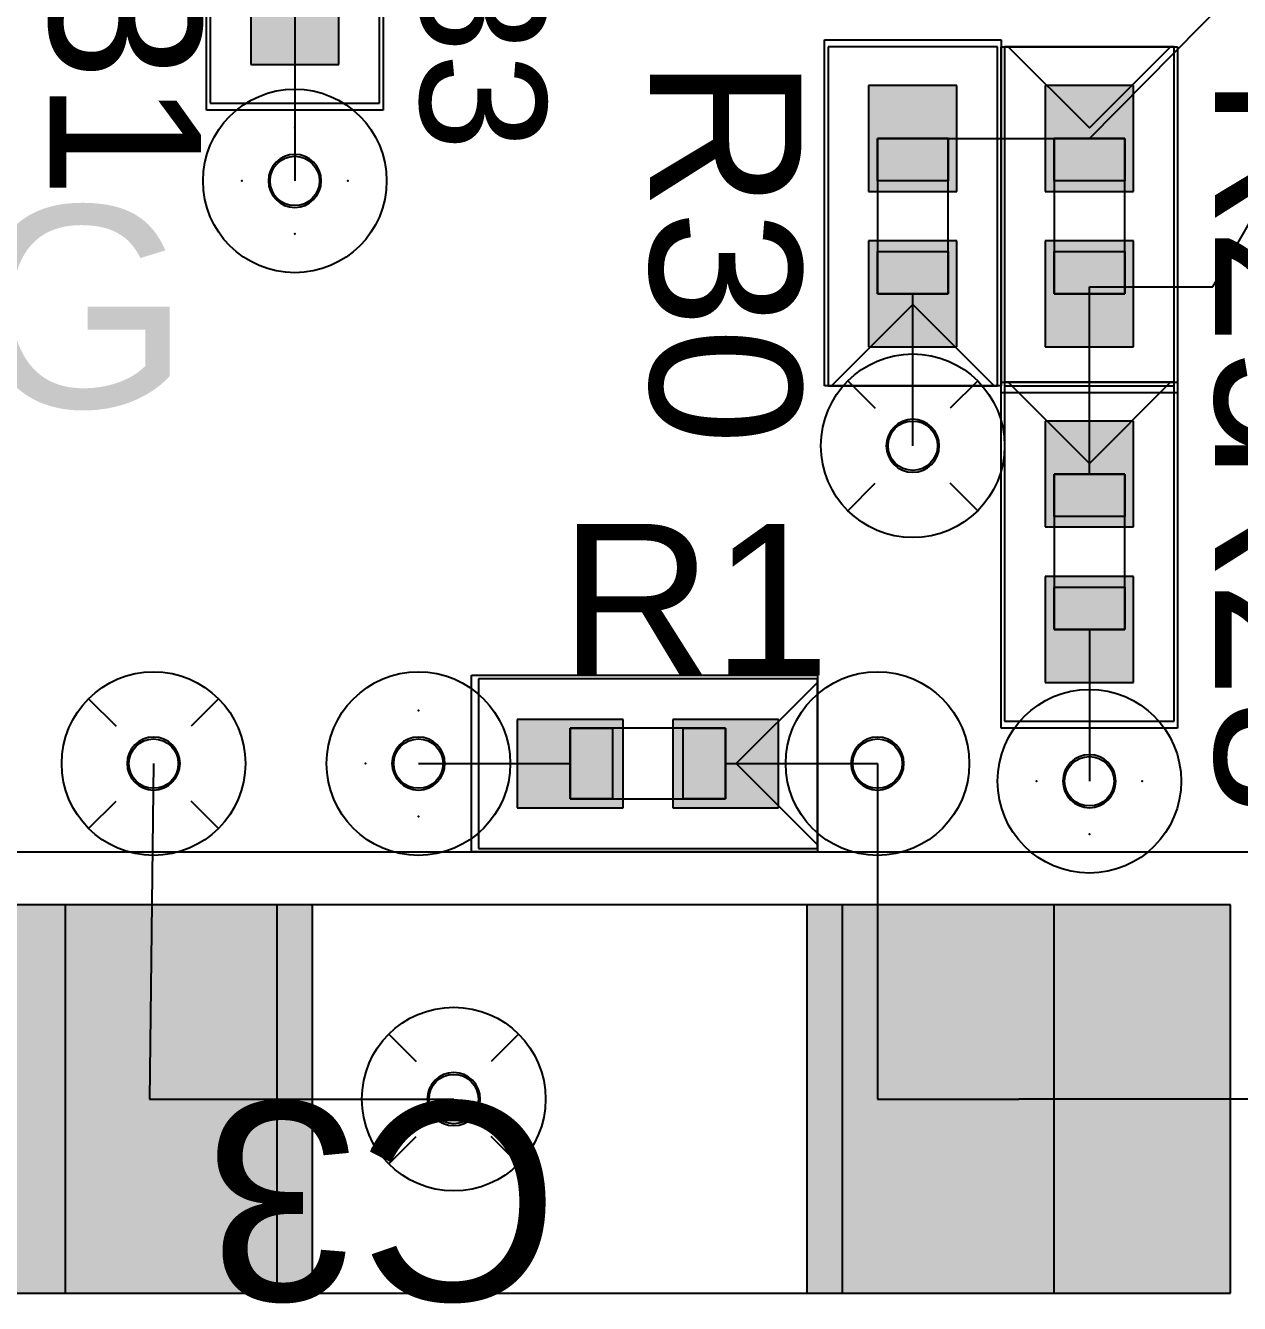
# Model space of a CAD drawing. Header units: inches. Extents: x -0.63 to 3.45, y 0 to 2.67.
# Drawn here: x 0.3737 to 0.7175, y 0.2671 to 0.629 of the extents above; entities that cross this region are included whole.
import ezdxf

# ---------------------------------------------------------------- set-up
doc = ezdxf.new("R2010")
doc.units = ezdxf.units.IN
doc.header["$MEASUREMENT"] = 0
for name, color, linetype in [('Bottom', 7, 'Continuous'), ('L2_GND', 7, 'Continuous'), ('L5_GND', 7, 'Continuous'), ('Layer_20', 7, 'Continuous'), ('LAYNR4', 7, 'Continuous'), ('LAYNR5', 7, 'Continuous'), ('PADLAYER_BOT', 7, 'Continuous'), ('PADLAYER_INNER', 7, 'Continuous'), ('PADLAYER_TOP', 7, 'Continuous'), ('SILKCREEN_COMP_TOP', 7, 'Continuous'), ('SILKSCREEN_TEXT_TOP', 7, 'Continuous'), ('TOOL_TOP', 7, 'Continuous'), ('Trace_Route_Top', 7, 'Continuous')]:
    doc.layers.add(name, color=color, linetype=linetype)

# ---------------------------------------------------------------- blocks, each defined once
blk = doc.blocks.new('SE63')
at = {"layer": 'Trace_Route_Top', "color": 7, "linetype": 'Continuous'}
blk.add_line((0.485, 0.42), (0.528, 0.42), dxfattribs=at)
blk = doc.blocks.new('SE62')
at = {"layer": 'Trace_Route_Top'}
blk.add_blockref('SE63', (0, 0), dxfattribs=at)
blk = doc.blocks.new('SE67')
at = {"layer": 'Trace_Route_Top', "color": 7, "linetype": 'Continuous'}
blk.add_line((0.45, 0.633), (0.45, 0.585), dxfattribs=at)
blk = doc.blocks.new('SE66')
at = {"layer": 'Trace_Route_Top'}
blk.add_blockref('SE67', (0, 0), dxfattribs=at)
blk = doc.blocks.new('SE211')
at = {"layer": 'Trace_Route_Top', "color": 7, "linetype": 'Continuous'}
blk.add_line((0.675, 0.458), (0.675, 0.415), dxfattribs=at)
blk = doc.blocks.new('SE210')
at = {"layer": 'Trace_Route_Top'}
blk.add_blockref('SE211', (0, 0), dxfattribs=at)
blk = doc.blocks.new('SE241')
at = {"layer": 'Trace_Route_Top', "color": 7, "linetype": 'Continuous'}
blk.add_line((0.572, 0.42), (0.615, 0.42), dxfattribs=at)
blk = doc.blocks.new('SE240')
at = {"layer": 'Trace_Route_Top'}
blk.add_blockref('SE241', (0, 0), dxfattribs=at)
blk = doc.blocks.new('SE243')
at = {"layer": 'Trace_Route_Top', "color": 7, "linetype": 'Continuous'}
for p, q in [((0.615, 0.42), (0.615, 0.325)), ((0.615, 0.325), (0.655, 0.325))]:
    blk.add_line(p, q, dxfattribs=at)
blk = doc.blocks.new('SE242')
at = {"layer": 'Trace_Route_Top'}
blk.add_blockref('SE243', (0, 0), dxfattribs=at)
blk = doc.blocks.new('SE245')
at = {"layer": 'Trace_Route_Top', "color": 7, "linetype": 'Continuous'}
for p, q in [((0.885, 0.327), (0.883, 0.325)), ((0.883, 0.325), (0.655, 0.325))]:
    blk.add_line(p, q, dxfattribs=at)
blk = doc.blocks.new('SE244')
at = {"layer": 'Trace_Route_Top'}
blk.add_blockref('SE245', (0, 0), dxfattribs=at)
blk = doc.blocks.new('SE477')
at = {"layer": 'Trace_Route_Top', "color": 7, "linetype": 'Continuous'}
blk.add_line((0.625, 0.51), (0.625, 0.553), dxfattribs=at)
blk = doc.blocks.new('SE476')
at = {"layer": 'Trace_Route_Top'}
blk.add_blockref('SE477', (0, 0), dxfattribs=at)
blk = doc.blocks.new('SE483')
at = {"layer": 'Trace_Route_Top', "color": 7, "linetype": 'Continuous'}
blk.add_line((0.40886, 0.325), (0.495, 0.325), dxfattribs=at)
blk = doc.blocks.new('SE482')
at = {"layer": 'Trace_Route_Top'}
blk.add_blockref('SE483', (0, 0), dxfattribs=at)
blk = doc.blocks.new('SE487')
at = {"layer": 'Trace_Route_Top', "color": 7, "linetype": 'Continuous'}
blk.add_line((0.41, 0.42), (0.40886, 0.325), dxfattribs=at)
blk = doc.blocks.new('SE486')
at = {"layer": 'Trace_Route_Top'}
blk.add_blockref('SE487', (0, 0), dxfattribs=at)
blk = doc.blocks.new('SE589')
at = {"layer": 'Trace_Route_Top', "color": 7, "linetype": 'Continuous'}
blk.add_line((0.675, 0.502), (0.675, 0.553), dxfattribs=at)
blk = doc.blocks.new('SE588')
at = {"layer": 'Trace_Route_Top'}
blk.add_blockref('SE589', (0, 0), dxfattribs=at)
blk = doc.blocks.new('SE591')
at = {"layer": 'Trace_Route_Top', "color": 7, "linetype": 'Continuous'}
for p, q in [((0.71, 0.555), (0.783, 0.683)), ((0.675, 0.553), (0.675, 0.555)), ((0.675, 0.555), (0.71, 0.555))]:
    blk.add_line(p, q, dxfattribs=at)
blk = doc.blocks.new('SE590')
at = {"layer": 'Trace_Route_Top'}
blk.add_blockref('SE591', (0, 0), dxfattribs=at)
blk = doc.blocks.new('SE595')
at = {"layer": 'Trace_Route_Top', "color": 7, "linetype": 'Continuous'}
blk.add_line((0.625, 0.597), (0.675, 0.597), dxfattribs=at)
blk = doc.blocks.new('SE594')
at = {"layer": 'Trace_Route_Top'}
blk.add_blockref('SE595', (0, 0), dxfattribs=at)
blk = doc.blocks.new('SE597')
at = {"layer": 'Trace_Route_Top', "color": 7, "linetype": 'Continuous'}
blk.add_line((0.675, 0.597), (0.757, 0.68), dxfattribs=at)
blk = doc.blocks.new('SE596')
at = {"layer": 'Trace_Route_Top'}
blk.add_blockref('SE597', (0, 0), dxfattribs=at)
blk = doc.blocks.new('SE999')
at = {"layer": 'L2_GND', "color": 7, "linetype": 'Continuous'}
blk.add_line((0.64338, 0.52838), (0.63561, 0.52061), dxfattribs=at)
blk = doc.blocks.new('SE998')
at = {"layer": 'L2_GND'}
blk.add_blockref('SE999', (0, 0), dxfattribs=at)
blk = doc.blocks.new('SE1001')
at = {"layer": 'L2_GND', "color": 7, "linetype": 'Continuous'}
blk.add_line((0.60662, 0.52838), (0.61439, 0.52061), dxfattribs=at)
blk = doc.blocks.new('SE1000')
at = {"layer": 'L2_GND'}
blk.add_blockref('SE1001', (0, 0), dxfattribs=at)
blk = doc.blocks.new('SE1003')
at = {"layer": 'L2_GND', "color": 7, "linetype": 'Continuous'}
blk.add_line((0.60662, 0.49162), (0.61439, 0.49939), dxfattribs=at)
blk = doc.blocks.new('SE1002')
at = {"layer": 'L2_GND'}
blk.add_blockref('SE1003', (0, 0), dxfattribs=at)
blk = doc.blocks.new('SE1005')
at = {"layer": 'L2_GND', "color": 7, "linetype": 'Continuous'}
blk.add_line((0.64338, 0.49162), (0.63561, 0.49939), dxfattribs=at)
blk = doc.blocks.new('SE1004')
at = {"layer": 'L2_GND'}
blk.add_blockref('SE1005', (0, 0), dxfattribs=at)
blk = doc.blocks.new('SE1067')
at = {"layer": 'L2_GND', "color": 7, "linetype": 'Continuous'}
blk.add_line((0.42838, 0.43838), (0.42061, 0.43061), dxfattribs=at)
blk = doc.blocks.new('SE1066')
at = {"layer": 'L2_GND'}
blk.add_blockref('SE1067', (0, 0), dxfattribs=at)
blk = doc.blocks.new('SE1069')
at = {"layer": 'L2_GND', "color": 7, "linetype": 'Continuous'}
blk.add_line((0.39162, 0.43838), (0.39939, 0.43061), dxfattribs=at)
blk = doc.blocks.new('SE1068')
at = {"layer": 'L2_GND'}
blk.add_blockref('SE1069', (0, 0), dxfattribs=at)
blk = doc.blocks.new('SE1071')
at = {"layer": 'L2_GND', "color": 7, "linetype": 'Continuous'}
blk.add_line((0.39162, 0.40162), (0.39939, 0.40939), dxfattribs=at)
blk = doc.blocks.new('SE1070')
at = {"layer": 'L2_GND'}
blk.add_blockref('SE1071', (0, 0), dxfattribs=at)
blk = doc.blocks.new('SE1073')
at = {"layer": 'L2_GND', "color": 7, "linetype": 'Continuous'}
blk.add_line((0.42838, 0.40162), (0.42061, 0.40939), dxfattribs=at)
blk = doc.blocks.new('SE1072')
at = {"layer": 'L2_GND'}
blk.add_blockref('SE1073', (0, 0), dxfattribs=at)
blk = doc.blocks.new('SE1075')
at = {"layer": 'L2_GND', "color": 7, "linetype": 'Continuous'}
blk.add_line((0.51338, 0.34338), (0.50561, 0.33561), dxfattribs=at)
blk = doc.blocks.new('SE1074')
at = {"layer": 'L2_GND'}
blk.add_blockref('SE1075', (0, 0), dxfattribs=at)
blk = doc.blocks.new('SE1077')
at = {"layer": 'L2_GND', "color": 7, "linetype": 'Continuous'}
blk.add_line((0.47662, 0.34338), (0.48439, 0.33561), dxfattribs=at)
blk = doc.blocks.new('SE1076')
at = {"layer": 'L2_GND'}
blk.add_blockref('SE1077', (0, 0), dxfattribs=at)
blk = doc.blocks.new('SE1079')
at = {"layer": 'L2_GND', "color": 7, "linetype": 'Continuous'}
blk.add_line((0.47662, 0.30662), (0.48439, 0.31439), dxfattribs=at)
blk = doc.blocks.new('SE1078')
at = {"layer": 'L2_GND'}
blk.add_blockref('SE1079', (0, 0), dxfattribs=at)
blk = doc.blocks.new('SE1081')
at = {"layer": 'L2_GND', "color": 7, "linetype": 'Continuous'}
blk.add_line((0.51338, 0.30662), (0.50561, 0.31439), dxfattribs=at)
blk = doc.blocks.new('SE1080')
at = {"layer": 'L2_GND'}
blk.add_blockref('SE1081', (0, 0), dxfattribs=at)
blk = doc.blocks.new('SE1321')
at = {"layer": 'LAYNR4', "color": 7, "linetype": 'Continuous'}
blk.add_point((0.69, 0.415), dxfattribs=at)
blk = doc.blocks.new('SE1320')
at = {"layer": 'LAYNR4'}
blk.add_blockref('SE1321', (0, 0), dxfattribs=at)
blk = doc.blocks.new('SE1323')
at = {"layer": 'LAYNR4', "color": 7, "linetype": 'Continuous'}
blk.add_point((0.675, 0.43), dxfattribs=at)
blk = doc.blocks.new('SE1322')
at = {"layer": 'LAYNR4'}
blk.add_blockref('SE1323', (0, 0), dxfattribs=at)
blk = doc.blocks.new('SE1325')
at = {"layer": 'LAYNR4', "color": 7, "linetype": 'Continuous'}
blk.add_point((0.66, 0.415), dxfattribs=at)
blk = doc.blocks.new('SE1324')
at = {"layer": 'LAYNR4'}
blk.add_blockref('SE1325', (0, 0), dxfattribs=at)
blk = doc.blocks.new('SE1327')
at = {"layer": 'LAYNR4', "color": 7, "linetype": 'Continuous'}
blk.add_point((0.675, 0.4), dxfattribs=at)
blk = doc.blocks.new('SE1326')
at = {"layer": 'LAYNR4'}
blk.add_blockref('SE1327', (0, 0), dxfattribs=at)
blk = doc.blocks.new('SE1643')
at = {"layer": 'L5_GND', "color": 7, "linetype": 'Continuous'}
blk.add_line((0.64338, 0.52838), (0.63561, 0.52061), dxfattribs=at)
blk = doc.blocks.new('SE1642')
at = {"layer": 'L5_GND'}
blk.add_blockref('SE1643', (0, 0), dxfattribs=at)
blk = doc.blocks.new('SE1645')
at = {"layer": 'L5_GND', "color": 7, "linetype": 'Continuous'}
blk.add_line((0.60662, 0.52838), (0.61439, 0.52061), dxfattribs=at)
blk = doc.blocks.new('SE1644')
at = {"layer": 'L5_GND'}
blk.add_blockref('SE1645', (0, 0), dxfattribs=at)
blk = doc.blocks.new('SE1647')
at = {"layer": 'L5_GND', "color": 7, "linetype": 'Continuous'}
blk.add_line((0.60662, 0.49162), (0.61439, 0.49939), dxfattribs=at)
blk = doc.blocks.new('SE1646')
at = {"layer": 'L5_GND'}
blk.add_blockref('SE1647', (0, 0), dxfattribs=at)
blk = doc.blocks.new('SE1649')
at = {"layer": 'L5_GND', "color": 7, "linetype": 'Continuous'}
blk.add_line((0.64338, 0.49162), (0.63561, 0.49939), dxfattribs=at)
blk = doc.blocks.new('SE1648')
at = {"layer": 'L5_GND'}
blk.add_blockref('SE1649', (0, 0), dxfattribs=at)
blk = doc.blocks.new('SE1711')
at = {"layer": 'L5_GND', "color": 7, "linetype": 'Continuous'}
blk.add_line((0.42838, 0.43838), (0.42061, 0.43061), dxfattribs=at)
blk = doc.blocks.new('SE1710')
at = {"layer": 'L5_GND'}
blk.add_blockref('SE1711', (0, 0), dxfattribs=at)
blk = doc.blocks.new('SE1713')
at = {"layer": 'L5_GND', "color": 7, "linetype": 'Continuous'}
blk.add_line((0.39162, 0.43838), (0.39939, 0.43061), dxfattribs=at)
blk = doc.blocks.new('SE1712')
at = {"layer": 'L5_GND'}
blk.add_blockref('SE1713', (0, 0), dxfattribs=at)
blk = doc.blocks.new('SE1715')
at = {"layer": 'L5_GND', "color": 7, "linetype": 'Continuous'}
blk.add_line((0.39162, 0.40162), (0.39939, 0.40939), dxfattribs=at)
blk = doc.blocks.new('SE1714')
at = {"layer": 'L5_GND'}
blk.add_blockref('SE1715', (0, 0), dxfattribs=at)
blk = doc.blocks.new('SE1717')
at = {"layer": 'L5_GND', "color": 7, "linetype": 'Continuous'}
blk.add_line((0.42838, 0.40162), (0.42061, 0.40939), dxfattribs=at)
blk = doc.blocks.new('SE1716')
at = {"layer": 'L5_GND'}
blk.add_blockref('SE1717', (0, 0), dxfattribs=at)
blk = doc.blocks.new('SE1719')
at = {"layer": 'L5_GND', "color": 7, "linetype": 'Continuous'}
blk.add_line((0.51338, 0.34338), (0.50561, 0.33561), dxfattribs=at)
blk = doc.blocks.new('SE1718')
at = {"layer": 'L5_GND'}
blk.add_blockref('SE1719', (0, 0), dxfattribs=at)
blk = doc.blocks.new('SE1721')
at = {"layer": 'L5_GND', "color": 7, "linetype": 'Continuous'}
blk.add_line((0.47662, 0.34338), (0.48439, 0.33561), dxfattribs=at)
blk = doc.blocks.new('SE1720')
at = {"layer": 'L5_GND'}
blk.add_blockref('SE1721', (0, 0), dxfattribs=at)
blk = doc.blocks.new('SE1723')
at = {"layer": 'L5_GND', "color": 7, "linetype": 'Continuous'}
blk.add_line((0.47662, 0.30662), (0.48439, 0.31439), dxfattribs=at)
blk = doc.blocks.new('SE1722')
at = {"layer": 'L5_GND'}
blk.add_blockref('SE1723', (0, 0), dxfattribs=at)
blk = doc.blocks.new('SE1725')
at = {"layer": 'L5_GND', "color": 7, "linetype": 'Continuous'}
blk.add_line((0.51338, 0.30662), (0.50561, 0.31439), dxfattribs=at)
blk = doc.blocks.new('SE1724')
at = {"layer": 'L5_GND'}
blk.add_blockref('SE1725', (0, 0), dxfattribs=at)
blk = doc.blocks.new('SE2063')
at = {"layer": 'LAYNR5', "color": 7, "linetype": 'Continuous'}
blk.add_point((0.5, 0.42), dxfattribs=at)
blk = doc.blocks.new('SE2062')
at = {"layer": 'LAYNR5'}
blk.add_blockref('SE2063', (0, 0), dxfattribs=at)
blk = doc.blocks.new('SE2065')
at = {"layer": 'LAYNR5', "color": 7, "linetype": 'Continuous'}
blk.add_point((0.485, 0.435), dxfattribs=at)
blk = doc.blocks.new('SE2064')
at = {"layer": 'LAYNR5'}
blk.add_blockref('SE2065', (0, 0), dxfattribs=at)
blk = doc.blocks.new('SE2067')
at = {"layer": 'LAYNR5', "color": 7, "linetype": 'Continuous'}
blk.add_point((0.47, 0.42), dxfattribs=at)
blk = doc.blocks.new('SE2066')
at = {"layer": 'LAYNR5'}
blk.add_blockref('SE2067', (0, 0), dxfattribs=at)
blk = doc.blocks.new('SE2069')
at = {"layer": 'LAYNR5', "color": 7, "linetype": 'Continuous'}
blk.add_point((0.485, 0.405), dxfattribs=at)
blk = doc.blocks.new('SE2068')
at = {"layer": 'LAYNR5'}
blk.add_blockref('SE2069', (0, 0), dxfattribs=at)
blk = doc.blocks.new('SE2087')
at = {"layer": 'LAYNR5', "color": 7, "linetype": 'Continuous'}
blk.add_point((0.465, 0.585), dxfattribs=at)
blk = doc.blocks.new('SE2086')
at = {"layer": 'LAYNR5'}
blk.add_blockref('SE2087', (0, 0), dxfattribs=at)
blk = doc.blocks.new('SE2089')
at = {"layer": 'LAYNR5', "color": 7, "linetype": 'Continuous'}
blk.add_point((0.45, 0.6), dxfattribs=at)
blk = doc.blocks.new('SE2088')
at = {"layer": 'LAYNR5'}
blk.add_blockref('SE2089', (0, 0), dxfattribs=at)
blk = doc.blocks.new('SE2091')
at = {"layer": 'LAYNR5', "color": 7, "linetype": 'Continuous'}
blk.add_point((0.435, 0.585), dxfattribs=at)
blk = doc.blocks.new('SE2090')
at = {"layer": 'LAYNR5'}
blk.add_blockref('SE2091', (0, 0), dxfattribs=at)
blk = doc.blocks.new('SE2093')
at = {"layer": 'LAYNR5', "color": 7, "linetype": 'Continuous'}
blk.add_point((0.45, 0.57), dxfattribs=at)
blk = doc.blocks.new('SE2092')
at = {"layer": 'LAYNR5'}
blk.add_blockref('SE2093', (0, 0), dxfattribs=at)
blk = doc.blocks.new('SE2205')
at = {"layer": 'PADLAYER_TOP', "color": 7, "linetype": 'Continuous'}
for start, end in [(0, 180), (180, 0)]:
    blk.add_arc((0.45, 0.585), 0.0075, start, end, dxfattribs=at)
blk = doc.blocks.new('SE2204')
at = {"layer": 'PADLAYER_TOP'}
blk.add_blockref('SE2205', (0, 0), dxfattribs=at)
blk = doc.blocks.new('SE2207')
at = {"layer": 'PADLAYER_INNER', "color": 7, "linetype": 'Continuous'}
for start, end in [(0, 180), (180, 0)]:
    blk.add_arc((0.45, 0.585), 0.0075, start, end, dxfattribs=at)
blk = doc.blocks.new('SE2206')
at = {"layer": 'PADLAYER_INNER'}
blk.add_blockref('SE2207', (0, 0), dxfattribs=at)
blk = doc.blocks.new('SE2209')
at = {"layer": 'PADLAYER_BOT', "color": 7, "linetype": 'Continuous'}
for start, end in [(0, 180), (180, 0)]:
    blk.add_arc((0.45, 0.585), 0.0075, start, end, dxfattribs=at)
blk = doc.blocks.new('SE2208')
at = {"layer": 'PADLAYER_BOT'}
blk.add_blockref('SE2209', (0, 0), dxfattribs=at)
blk = doc.blocks.new('SE2211')
at = {"layer": 'PADLAYER_TOP', "color": 7, "linetype": 'Continuous'}
for start, end in [(0, 180), (180, 0)]:
    blk.add_arc((0.485, 0.42), 0.0075, start, end, dxfattribs=at)
blk = doc.blocks.new('SE2210')
at = {"layer": 'PADLAYER_TOP'}
blk.add_blockref('SE2211', (0, 0), dxfattribs=at)
blk = doc.blocks.new('SE2213')
at = {"layer": 'PADLAYER_INNER', "color": 7, "linetype": 'Continuous'}
for start, end in [(0, 180), (180, 0)]:
    blk.add_arc((0.485, 0.42), 0.0075, start, end, dxfattribs=at)
blk = doc.blocks.new('SE2212')
at = {"layer": 'PADLAYER_INNER'}
blk.add_blockref('SE2213', (0, 0), dxfattribs=at)
blk = doc.blocks.new('SE2215')
at = {"layer": 'PADLAYER_BOT', "color": 7, "linetype": 'Continuous'}
for start, end in [(0, 180), (180, 0)]:
    blk.add_arc((0.485, 0.42), 0.0075, start, end, dxfattribs=at)
blk = doc.blocks.new('SE2214')
at = {"layer": 'PADLAYER_BOT'}
blk.add_blockref('SE2215', (0, 0), dxfattribs=at)
blk = doc.blocks.new('SE2361')
at = {"layer": 'PADLAYER_TOP', "color": 7, "linetype": 'Continuous'}
for start, end in [(0, 180), (180, 0)]:
    blk.add_arc((0.675, 0.415), 0.0075, start, end, dxfattribs=at)
blk = doc.blocks.new('SE2360')
at = {"layer": 'PADLAYER_TOP'}
blk.add_blockref('SE2361', (0, 0), dxfattribs=at)
blk = doc.blocks.new('SE2363')
at = {"layer": 'PADLAYER_INNER', "color": 7, "linetype": 'Continuous'}
for start, end in [(0, 180), (180, 0)]:
    blk.add_arc((0.675, 0.415), 0.0075, start, end, dxfattribs=at)
blk = doc.blocks.new('SE2362')
at = {"layer": 'PADLAYER_INNER'}
blk.add_blockref('SE2363', (0, 0), dxfattribs=at)
blk = doc.blocks.new('SE2365')
at = {"layer": 'PADLAYER_BOT', "color": 7, "linetype": 'Continuous'}
for start, end in [(0, 180), (180, 0)]:
    blk.add_arc((0.675, 0.415), 0.0075, start, end, dxfattribs=at)
blk = doc.blocks.new('SE2364')
at = {"layer": 'PADLAYER_BOT'}
blk.add_blockref('SE2365', (0, 0), dxfattribs=at)
blk = doc.blocks.new('SE2379')
at = {"layer": 'PADLAYER_TOP', "color": 7, "linetype": 'Continuous'}
for start, end in [(0, 180), (180, 0)]:
    blk.add_arc((0.615, 0.42), 0.0075, start, end, dxfattribs=at)
blk = doc.blocks.new('SE2378')
at = {"layer": 'PADLAYER_TOP'}
blk.add_blockref('SE2379', (0, 0), dxfattribs=at)
blk = doc.blocks.new('SE2381')
at = {"layer": 'PADLAYER_INNER', "color": 7, "linetype": 'Continuous'}
for start, end in [(0, 180), (180, 0)]:
    blk.add_arc((0.615, 0.42), 0.0075, start, end, dxfattribs=at)
blk = doc.blocks.new('SE2380')
at = {"layer": 'PADLAYER_INNER'}
blk.add_blockref('SE2381', (0, 0), dxfattribs=at)
blk = doc.blocks.new('SE2383')
at = {"layer": 'PADLAYER_BOT', "color": 7, "linetype": 'Continuous'}
for start, end in [(0, 180), (180, 0)]:
    blk.add_arc((0.615, 0.42), 0.0075, start, end, dxfattribs=at)
blk = doc.blocks.new('SE2382')
at = {"layer": 'PADLAYER_BOT'}
blk.add_blockref('SE2383', (0, 0), dxfattribs=at)
blk = doc.blocks.new('SE2631')
at = {"layer": 'PADLAYER_TOP', "color": 7, "linetype": 'Continuous'}
for start, end in [(0, 180), (180, 0)]:
    blk.add_arc((0.625, 0.51), 0.0075, start, end, dxfattribs=at)
blk = doc.blocks.new('SE2630')
at = {"layer": 'PADLAYER_TOP'}
blk.add_blockref('SE2631', (0, 0), dxfattribs=at)
blk = doc.blocks.new('SE2633')
at = {"layer": 'PADLAYER_INNER', "color": 7, "linetype": 'Continuous'}
for start, end in [(0, 180), (180, 0)]:
    blk.add_arc((0.625, 0.51), 0.0075, start, end, dxfattribs=at)
blk = doc.blocks.new('SE2632')
at = {"layer": 'PADLAYER_INNER'}
blk.add_blockref('SE2633', (0, 0), dxfattribs=at)
blk = doc.blocks.new('SE2635')
at = {"layer": 'PADLAYER_BOT', "color": 7, "linetype": 'Continuous'}
for start, end in [(0, 180), (180, 0)]:
    blk.add_arc((0.625, 0.51), 0.0075, start, end, dxfattribs=at)
blk = doc.blocks.new('SE2634')
at = {"layer": 'PADLAYER_BOT'}
blk.add_blockref('SE2635', (0, 0), dxfattribs=at)
blk = doc.blocks.new('SE2637')
at = {"layer": 'PADLAYER_TOP', "color": 7, "linetype": 'Continuous'}
for start, end in [(0, 180), (180, 0)]:
    blk.add_arc((0.41, 0.42), 0.0075, start, end, dxfattribs=at)
blk = doc.blocks.new('SE2636')
at = {"layer": 'PADLAYER_TOP'}
blk.add_blockref('SE2637', (0, 0), dxfattribs=at)
blk = doc.blocks.new('SE2639')
at = {"layer": 'PADLAYER_INNER', "color": 7, "linetype": 'Continuous'}
for start, end in [(0, 180), (180, 0)]:
    blk.add_arc((0.41, 0.42), 0.0075, start, end, dxfattribs=at)
blk = doc.blocks.new('SE2638')
at = {"layer": 'PADLAYER_INNER'}
blk.add_blockref('SE2639', (0, 0), dxfattribs=at)
blk = doc.blocks.new('SE2641')
at = {"layer": 'PADLAYER_BOT', "color": 7, "linetype": 'Continuous'}
for start, end in [(0, 180), (180, 0)]:
    blk.add_arc((0.41, 0.42), 0.0075, start, end, dxfattribs=at)
blk = doc.blocks.new('SE2640')
at = {"layer": 'PADLAYER_BOT'}
blk.add_blockref('SE2641', (0, 0), dxfattribs=at)
blk = doc.blocks.new('SE2643')
at = {"layer": 'PADLAYER_TOP', "color": 7, "linetype": 'Continuous'}
for start, end in [(0, 180), (180, 0)]:
    blk.add_arc((0.495, 0.325), 0.0075, start, end, dxfattribs=at)
blk = doc.blocks.new('SE2642')
at = {"layer": 'PADLAYER_TOP'}
blk.add_blockref('SE2643', (0, 0), dxfattribs=at)
blk = doc.blocks.new('SE2645')
at = {"layer": 'PADLAYER_INNER', "color": 7, "linetype": 'Continuous'}
for start, end in [(0, 180), (180, 0)]:
    blk.add_arc((0.495, 0.325), 0.0075, start, end, dxfattribs=at)
blk = doc.blocks.new('SE2644')
at = {"layer": 'PADLAYER_INNER'}
blk.add_blockref('SE2645', (0, 0), dxfattribs=at)
blk = doc.blocks.new('SE2647')
at = {"layer": 'PADLAYER_BOT', "color": 7, "linetype": 'Continuous'}
for start, end in [(0, 180), (180, 0)]:
    blk.add_arc((0.495, 0.325), 0.0075, start, end, dxfattribs=at)
blk = doc.blocks.new('SE2646')
at = {"layer": 'PADLAYER_BOT'}
blk.add_blockref('SE2647', (0, 0), dxfattribs=at)
blk = doc.blocks.new('SE3513')
at = {"layer": 'SILKCREEN_COMP_TOP', "color": 7, "linetype": 'Continuous'}
for p, q in [((0.5, 0.395), (0.5, 0.445)), ((0.5, 0.445), (0.598, 0.445)), ((0.598, 0.445), (0.598, 0.395)), ((0.598, 0.395), (0.5, 0.395))]:
    blk.add_line(p, q, dxfattribs=at)
blk = doc.blocks.new('SE3512')
at = {"layer": 'SILKCREEN_COMP_TOP'}
blk.add_blockref('SE3513', (0, 0), dxfattribs=at)
blk = doc.blocks.new('SE3515')
at = {"layer": 'SILKCREEN_COMP_TOP', "color": 7, "linetype": 'Continuous'}
for p, q in [((0.598, 0.443), (0.575, 0.42)), ((0.575, 0.42), (0.598, 0.397))]:
    blk.add_line(p, q, dxfattribs=at)
blk = doc.blocks.new('SE3514')
at = {"layer": 'SILKCREEN_COMP_TOP'}
blk.add_blockref('SE3515', (0, 0), dxfattribs=at)
blk = doc.blocks.new('SE3517')
at = {"layer": 'SILKSCREEN_TEXT_TOP', "color": 7, "linetype": 'Continuous'}
for p, q in [((0.502, 0.444), (0.502, 0.396)), ((0.598, 0.444), (0.502, 0.444)), ((0.598, 0.396), (0.598, 0.444)), ((0.502, 0.396), (0.598, 0.396))]:
    blk.add_line(p, q, dxfattribs=at)
blk = doc.blocks.new('SE3516')
at = {"layer": 'SILKSCREEN_TEXT_TOP'}
blk.add_blockref('SE3517', (0, 0), dxfattribs=at)
blk = doc.blocks.new('SE3519')
at = {"layer": 'Layer_20', "color": 7, "linetype": 'Continuous'}
for p, q in [((0.528, 0.43), (0.528, 0.41)), ((0.572, 0.43), (0.528, 0.43)), ((0.572, 0.41), (0.572, 0.43)), ((0.528, 0.41), (0.572, 0.41))]:
    blk.add_line(p, q, dxfattribs=at)
blk = doc.blocks.new('SE3518')
at = {"layer": 'Layer_20'}
blk.add_blockref('SE3519', (0, 0), dxfattribs=at)
blk = doc.blocks.new('SE3521')
at = {"layer": 'Layer_20', "color": 7, "linetype": 'Continuous'}
for p, q in [((0.528, 0.43), (0.54, 0.43)), ((0.528, 0.41), (0.528, 0.43)), ((0.54, 0.43), (0.54, 0.41)), ((0.54, 0.41), (0.528, 0.41))]:
    blk.add_line(p, q, dxfattribs=at)
blk = doc.blocks.new('SE3520')
at = {"layer": 'Layer_20'}
blk.add_blockref('SE3521', (0, 0), dxfattribs=at)
blk = doc.blocks.new('SE3523')
at = {"layer": 'Layer_20', "color": 7, "linetype": 'Continuous'}
for p, q in [((0.56, 0.43), (0.572, 0.43)), ((0.56, 0.41), (0.56, 0.43)), ((0.572, 0.43), (0.572, 0.41)), ((0.572, 0.41), (0.56, 0.41))]:
    blk.add_line(p, q, dxfattribs=at)
blk = doc.blocks.new('SE3522')
at = {"layer": 'Layer_20'}
blk.add_blockref('SE3523', (0, 0), dxfattribs=at)
blk = doc.blocks.new('SE3621')
at = {"layer": 'SILKCREEN_COMP_TOP', "color": 7, "linetype": 'Continuous'}
for p, q in [((0.65, 0.528), (0.7, 0.528)), ((0.65, 0.43), (0.65, 0.528)), ((0.7, 0.528), (0.7, 0.43)), ((0.7, 0.43), (0.65, 0.43))]:
    blk.add_line(p, q, dxfattribs=at)
blk = doc.blocks.new('SE3620')
at = {"layer": 'SILKCREEN_COMP_TOP'}
blk.add_blockref('SE3621', (0, 0), dxfattribs=at)
blk = doc.blocks.new('SE3623')
at = {"layer": 'SILKCREEN_COMP_TOP', "color": 7, "linetype": 'Continuous'}
for p, q in [((0.652, 0.528), (0.675, 0.505)), ((0.675, 0.505), (0.698, 0.528))]:
    blk.add_line(p, q, dxfattribs=at)
blk = doc.blocks.new('SE3622')
at = {"layer": 'SILKCREEN_COMP_TOP'}
blk.add_blockref('SE3623', (0, 0), dxfattribs=at)
blk = doc.blocks.new('SE3625')
at = {"layer": 'SILKSCREEN_TEXT_TOP', "color": 7, "linetype": 'Continuous'}
for p, q in [((0.699, 0.528), (0.651, 0.528)), ((0.651, 0.528), (0.651, 0.432)), ((0.699, 0.432), (0.699, 0.528)), ((0.651, 0.432), (0.699, 0.432))]:
    blk.add_line(p, q, dxfattribs=at)
blk = doc.blocks.new('SE3624')
at = {"layer": 'SILKSCREEN_TEXT_TOP'}
blk.add_blockref('SE3625', (0, 0), dxfattribs=at)
blk = doc.blocks.new('SE3627')
at = {"layer": 'Layer_20', "color": 7, "linetype": 'Continuous'}
for p, q in [((0.685, 0.502), (0.665, 0.502)), ((0.665, 0.502), (0.665, 0.458)), ((0.685, 0.458), (0.685, 0.502)), ((0.665, 0.458), (0.685, 0.458))]:
    blk.add_line(p, q, dxfattribs=at)
blk = doc.blocks.new('SE3626')
at = {"layer": 'Layer_20'}
blk.add_blockref('SE3627', (0, 0), dxfattribs=at)
blk = doc.blocks.new('SE3629')
at = {"layer": 'Layer_20', "color": 7, "linetype": 'Continuous'}
for p, q in [((0.665, 0.458), (0.665, 0.47)), ((0.665, 0.47), (0.685, 0.47)), ((0.685, 0.47), (0.685, 0.458)), ((0.685, 0.458), (0.665, 0.458))]:
    blk.add_line(p, q, dxfattribs=at)
blk = doc.blocks.new('SE3628')
at = {"layer": 'Layer_20'}
blk.add_blockref('SE3629', (0, 0), dxfattribs=at)
blk = doc.blocks.new('SE3631')
at = {"layer": 'Layer_20', "color": 7, "linetype": 'Continuous'}
for p, q in [((0.665, 0.49), (0.665, 0.502)), ((0.665, 0.502), (0.685, 0.502)), ((0.685, 0.502), (0.685, 0.49)), ((0.685, 0.49), (0.665, 0.49))]:
    blk.add_line(p, q, dxfattribs=at)
blk = doc.blocks.new('SE3630')
at = {"layer": 'Layer_20'}
blk.add_blockref('SE3631', (0, 0), dxfattribs=at)
blk = doc.blocks.new('SE3633')
at = {"layer": 'SILKCREEN_COMP_TOP', "color": 7, "linetype": 'Continuous'}
for p, q in [((0.65, 0.623), (0.7, 0.623)), ((0.65, 0.525), (0.65, 0.623)), ((0.7, 0.623), (0.7, 0.525)), ((0.7, 0.525), (0.65, 0.525))]:
    blk.add_line(p, q, dxfattribs=at)
blk = doc.blocks.new('SE3632')
at = {"layer": 'SILKCREEN_COMP_TOP'}
blk.add_blockref('SE3633', (0, 0), dxfattribs=at)
blk = doc.blocks.new('SE3635')
at = {"layer": 'SILKCREEN_COMP_TOP', "color": 7, "linetype": 'Continuous'}
for p, q in [((0.652, 0.623), (0.675, 0.6)), ((0.675, 0.6), (0.698, 0.623))]:
    blk.add_line(p, q, dxfattribs=at)
blk = doc.blocks.new('SE3634')
at = {"layer": 'SILKCREEN_COMP_TOP'}
blk.add_blockref('SE3635', (0, 0), dxfattribs=at)
blk = doc.blocks.new('SE3637')
at = {"layer": 'SILKSCREEN_TEXT_TOP', "color": 7, "linetype": 'Continuous'}
for p, q in [((0.699, 0.623), (0.651, 0.623)), ((0.651, 0.623), (0.651, 0.527)), ((0.699, 0.527), (0.699, 0.623)), ((0.651, 0.527), (0.699, 0.527))]:
    blk.add_line(p, q, dxfattribs=at)
blk = doc.blocks.new('SE3636')
at = {"layer": 'SILKSCREEN_TEXT_TOP'}
blk.add_blockref('SE3637', (0, 0), dxfattribs=at)
blk = doc.blocks.new('SE3639')
at = {"layer": 'Layer_20', "color": 7, "linetype": 'Continuous'}
for p, q in [((0.685, 0.597), (0.665, 0.597)), ((0.665, 0.597), (0.665, 0.553)), ((0.685, 0.553), (0.685, 0.597)), ((0.665, 0.553), (0.685, 0.553))]:
    blk.add_line(p, q, dxfattribs=at)
blk = doc.blocks.new('SE3638')
at = {"layer": 'Layer_20'}
blk.add_blockref('SE3639', (0, 0), dxfattribs=at)
blk = doc.blocks.new('SE3641')
at = {"layer": 'Layer_20', "color": 7, "linetype": 'Continuous'}
for p, q in [((0.665, 0.553), (0.665, 0.565)), ((0.665, 0.565), (0.685, 0.565)), ((0.685, 0.565), (0.685, 0.553)), ((0.685, 0.553), (0.665, 0.553))]:
    blk.add_line(p, q, dxfattribs=at)
blk = doc.blocks.new('SE3640')
at = {"layer": 'Layer_20'}
blk.add_blockref('SE3641', (0, 0), dxfattribs=at)
blk = doc.blocks.new('SE3643')
at = {"layer": 'Layer_20', "color": 7, "linetype": 'Continuous'}
for p, q in [((0.665, 0.585), (0.665, 0.597)), ((0.665, 0.597), (0.685, 0.597)), ((0.685, 0.597), (0.685, 0.585)), ((0.685, 0.585), (0.665, 0.585))]:
    blk.add_line(p, q, dxfattribs=at)
blk = doc.blocks.new('SE3642')
at = {"layer": 'Layer_20'}
blk.add_blockref('SE3643', (0, 0), dxfattribs=at)
blk = doc.blocks.new('SE3645')
at = {"layer": 'SILKCREEN_COMP_TOP', "color": 7, "linetype": 'Continuous'}
for p, q in [((0.6, 0.527), (0.6, 0.625)), ((0.6, 0.625), (0.65, 0.625)), ((0.65, 0.625), (0.65, 0.527)), ((0.65, 0.527), (0.6, 0.527))]:
    blk.add_line(p, q, dxfattribs=at)
blk = doc.blocks.new('SE3644')
at = {"layer": 'SILKCREEN_COMP_TOP'}
blk.add_blockref('SE3645', (0, 0), dxfattribs=at)
blk = doc.blocks.new('SE3647')
at = {"layer": 'SILKCREEN_COMP_TOP', "color": 7, "linetype": 'Continuous'}
for p, q in [((0.625, 0.55), (0.602, 0.527)), ((0.648, 0.527), (0.625, 0.55))]:
    blk.add_line(p, q, dxfattribs=at)
blk = doc.blocks.new('SE3646')
at = {"layer": 'SILKCREEN_COMP_TOP'}
blk.add_blockref('SE3647', (0, 0), dxfattribs=at)
blk = doc.blocks.new('SE3649')
at = {"layer": 'SILKSCREEN_TEXT_TOP', "color": 7, "linetype": 'Continuous'}
for p, q in [((0.649, 0.623), (0.601, 0.623)), ((0.601, 0.623), (0.601, 0.527)), ((0.649, 0.527), (0.649, 0.623)), ((0.601, 0.527), (0.649, 0.527))]:
    blk.add_line(p, q, dxfattribs=at)
blk = doc.blocks.new('SE3648')
at = {"layer": 'SILKSCREEN_TEXT_TOP'}
blk.add_blockref('SE3649', (0, 0), dxfattribs=at)
blk = doc.blocks.new('SE3651')
at = {"layer": 'Layer_20', "color": 7, "linetype": 'Continuous'}
for p, q in [((0.635, 0.597), (0.615, 0.597)), ((0.615, 0.597), (0.615, 0.553)), ((0.635, 0.553), (0.635, 0.597)), ((0.615, 0.553), (0.635, 0.553))]:
    blk.add_line(p, q, dxfattribs=at)
blk = doc.blocks.new('SE3650')
at = {"layer": 'Layer_20'}
blk.add_blockref('SE3651', (0, 0), dxfattribs=at)
blk = doc.blocks.new('SE3653')
at = {"layer": 'Layer_20', "color": 7, "linetype": 'Continuous'}
for p, q in [((0.615, 0.585), (0.615, 0.597)), ((0.615, 0.597), (0.635, 0.597)), ((0.635, 0.597), (0.635, 0.585)), ((0.635, 0.585), (0.615, 0.585))]:
    blk.add_line(p, q, dxfattribs=at)
blk = doc.blocks.new('SE3652')
at = {"layer": 'Layer_20'}
blk.add_blockref('SE3653', (0, 0), dxfattribs=at)
blk = doc.blocks.new('SE3655')
at = {"layer": 'Layer_20', "color": 7, "linetype": 'Continuous'}
for p, q in [((0.615, 0.553), (0.615, 0.565)), ((0.615, 0.565), (0.635, 0.565)), ((0.635, 0.565), (0.635, 0.553)), ((0.635, 0.553), (0.615, 0.553))]:
    blk.add_line(p, q, dxfattribs=at)
blk = doc.blocks.new('SE3654')
at = {"layer": 'Layer_20'}
blk.add_blockref('SE3655', (0, 0), dxfattribs=at)
blk = doc.blocks.new('SE3657')
at = {"layer": 'SILKCREEN_COMP_TOP', "color": 7, "linetype": 'Continuous'}
for p, q in [((0.425, 0.703), (0.475, 0.703)), ((0.425, 0.605), (0.425, 0.703)), ((0.475, 0.703), (0.475, 0.605)), ((0.475, 0.605), (0.425, 0.605))]:
    blk.add_line(p, q, dxfattribs=at)
blk = doc.blocks.new('SE3656')
at = {"layer": 'SILKCREEN_COMP_TOP'}
blk.add_blockref('SE3657', (0, 0), dxfattribs=at)
blk = doc.blocks.new('SE3661')
at = {"layer": 'SILKSCREEN_TEXT_TOP', "color": 7, "linetype": 'Continuous'}
for p, q in [((0.474, 0.703), (0.426, 0.703)), ((0.426, 0.703), (0.426, 0.607)), ((0.474, 0.607), (0.474, 0.703)), ((0.426, 0.607), (0.474, 0.607))]:
    blk.add_line(p, q, dxfattribs=at)
blk = doc.blocks.new('SE3660')
at = {"layer": 'SILKSCREEN_TEXT_TOP'}
blk.add_blockref('SE3661', (0, 0), dxfattribs=at)
blk = doc.blocks.new('SE3811')
at = {"layer": 'SILKSCREEN_TEXT_TOP', "color": 7, "linetype": 'Continuous'}
blk.add_line((0.32, 0.395), (0.73, 0.395), dxfattribs=at)
blk = doc.blocks.new('SE3810')
at = {"layer": 'SILKSCREEN_TEXT_TOP'}
blk.add_blockref('SE3811', (0, 0), dxfattribs=at)
blk = doc.blocks.new('SE3819')
at = {"layer": 'Layer_20', "color": 7, "linetype": 'Continuous'}
for p, q in [((0.665, 0.38), (0.385, 0.38)), ((0.385, 0.38), (0.385, 0.27)), ((0.665, 0.27), (0.665, 0.38)), ((0.385, 0.27), (0.665, 0.27))]:
    blk.add_line(p, q, dxfattribs=at)
blk = doc.blocks.new('SE3818')
at = {"layer": 'Layer_20'}
blk.add_blockref('SE3819', (0, 0), dxfattribs=at)
blk = doc.blocks.new('SE3821')
at = {"layer": 'Layer_20', "color": 7, "linetype": 'Continuous'}
for p, q in [((0.665, 0.38), (0.605, 0.38)), ((0.605, 0.38), (0.605, 0.27)), ((0.665, 0.27), (0.665, 0.38)), ((0.605, 0.27), (0.665, 0.27))]:
    blk.add_line(p, q, dxfattribs=at)
blk = doc.blocks.new('SE3820')
at = {"layer": 'Layer_20'}
blk.add_blockref('SE3821', (0, 0), dxfattribs=at)
blk = doc.blocks.new('SE3823')
at = {"layer": 'Layer_20', "color": 7, "linetype": 'Continuous'}
for p, q in [((0.445, 0.38), (0.385, 0.38)), ((0.385, 0.38), (0.385, 0.27)), ((0.445, 0.27), (0.445, 0.38)), ((0.385, 0.27), (0.445, 0.27))]:
    blk.add_line(p, q, dxfattribs=at)
blk = doc.blocks.new('SE3822')
at = {"layer": 'Layer_20'}
blk.add_blockref('SE3823', (0, 0), dxfattribs=at)

msp = doc.modelspace()

# ---------------------------------------------------------------- hatches: boundary and pattern name
at = {"layer": 'PADLAYER_TOP', "linetype": 'Continuous'}
for points in [[(0.4625, 0.618), (0.4625, 0.648), (0.4375, 0.648), (0.4375, 0.618)], [(0.6125, 0.612), (0.6125, 0.582), (0.6375, 0.582), (0.6375, 0.612)], [(0.6875, 0.582), (0.6875, 0.612), (0.6625, 0.612), (0.6625, 0.582)], [(0.6125, 0.568), (0.6125, 0.538), (0.6375, 0.538), (0.6375, 0.568)], [(0.6875, 0.538), (0.6875, 0.568), (0.6625, 0.568), (0.6625, 0.538)], [(0.6875, 0.487), (0.6875, 0.517), (0.6625, 0.517), (0.6625, 0.487)], [(0.6875, 0.443), (0.6875, 0.473), (0.6625, 0.473), (0.6625, 0.443)], [(0.513, 0.4075), (0.543, 0.4075), (0.543, 0.4325), (0.513, 0.4325)], [(0.557, 0.4075), (0.587, 0.4075), (0.587, 0.4325), (0.557, 0.4325)], [(0.455, 0.38), (0.335, 0.38), (0.335, 0.27), (0.455, 0.27)], [(0.715, 0.38), (0.595, 0.38), (0.595, 0.27), (0.715, 0.27)]]:
    msp.add_hatch(color=7, dxfattribs=at).paths.add_polyline_path(points)

# ---------------------------------------------------------------- linework, layer by layer
at = {"layer": 'Bottom', "color": 7, "linetype": 'Continuous'}
for centre in [(0.45, 0.585), (0.625, 0.51), (0.41, 0.42), (0.485, 0.42), (0.615, 0.42), (0.675, 0.415), (0.495, 0.325)]:
    msp.add_circle(centre, 0.026, dxfattribs=at)
at = {"layer": 'L2_GND', "color": 7, "linetype": 'Continuous'}
for centre in [(0.45, 0.585), (0.625, 0.51), (0.41, 0.42), (0.485, 0.42), (0.615, 0.42), (0.675, 0.415), (0.495, 0.325)]:
    msp.add_circle(centre, 0.026, dxfattribs=at)
at = {"layer": 'L5_GND', "color": 7, "linetype": 'Continuous'}
for centre in [(0.45, 0.585), (0.625, 0.51), (0.41, 0.42), (0.485, 0.42), (0.615, 0.42), (0.675, 0.415), (0.495, 0.325)]:
    msp.add_circle(centre, 0.026, dxfattribs=at)
at = {"layer": 'LAYNR4', "color": 7, "linetype": 'Continuous'}
for centre in [(0.45, 0.585), (0.625, 0.51), (0.41, 0.42), (0.485, 0.42), (0.615, 0.42), (0.495, 0.325)]:
    msp.add_circle(centre, 0.026, dxfattribs=at)
at = {"layer": 'LAYNR5', "color": 7, "linetype": 'Continuous'}
for centre in [(0.625, 0.51), (0.41, 0.42), (0.615, 0.42), (0.675, 0.415), (0.495, 0.325)]:
    msp.add_circle(centre, 0.026, dxfattribs=at)
at = {"layer": 'PADLAYER_TOP', "color": 7, "linetype": 'Continuous'}
for p, q in [((0.4375, 0.648), (0.4375, 0.618)), ((0.4625, 0.618), (0.4625, 0.648)), ((0.4375, 0.618), (0.4625, 0.618)), ((0.6125, 0.612), (0.6125, 0.582)), ((0.6375, 0.612), (0.6125, 0.612)), ((0.6375, 0.582), (0.6375, 0.612)), ((0.6875, 0.612), (0.6625, 0.612)), ((0.6625, 0.612), (0.6625, 0.582)), ((0.6875, 0.582), (0.6875, 0.612)), ((0.6125, 0.582), (0.6375, 0.582)), ((0.6625, 0.582), (0.6875, 0.582)), ((0.6125, 0.568), (0.6125, 0.538)), ((0.6375, 0.568), (0.6125, 0.568)), ((0.6375, 0.538), (0.6375, 0.568)), ((0.6875, 0.568), (0.6625, 0.568)), ((0.6625, 0.568), (0.6625, 0.538)), ((0.6875, 0.538), (0.6875, 0.568)), ((0.6125, 0.538), (0.6375, 0.538)), ((0.6625, 0.538), (0.6875, 0.538)), ((0.6875, 0.517), (0.6625, 0.517)), ((0.6625, 0.517), (0.6625, 0.487)), ((0.6875, 0.487), (0.6875, 0.517)), ((0.6625, 0.487), (0.6875, 0.487)), ((0.6875, 0.473), (0.6625, 0.473)), ((0.6625, 0.473), (0.6625, 0.443)), ((0.6875, 0.443), (0.6875, 0.473)), ((0.6625, 0.443), (0.6875, 0.443)), ((0.543, 0.4325), (0.513, 0.4325)), ((0.513, 0.4325), (0.513, 0.4075)), ((0.543, 0.4075), (0.543, 0.4325)), ((0.587, 0.4325), (0.557, 0.4325)), ((0.557, 0.4325), (0.557, 0.4075)), ((0.587, 0.4075), (0.587, 0.4325)), ((0.513, 0.4075), (0.543, 0.4075)), ((0.557, 0.4075), (0.587, 0.4075)), ((0.455, 0.38), (0.335, 0.38)), ((0.455, 0.27), (0.455, 0.38)), ((0.715, 0.38), (0.595, 0.38)), ((0.595, 0.38), (0.595, 0.27)), ((0.715, 0.27), (0.715, 0.38)), ((0.335, 0.27), (0.455, 0.27)), ((0.595, 0.27), (0.715, 0.27))]:
    msp.add_line(p, q, dxfattribs=at)
at = {"layer": 'TOOL_TOP', "color": 7, "linetype": 'Continuous'}
for centre in [(0.45, 0.585), (0.625, 0.51), (0.41, 0.42), (0.485, 0.42), (0.615, 0.42), (0.675, 0.415), (0.495, 0.325)]:
    msp.add_circle(centre, 0.007, dxfattribs=at)

# ---------------------------------------------------------------- block references
for name in ['SE3656', 'SE3660', 'SE590', 'SE596', 'SE66', 'SE3644', 'SE3648', 'SE3632', 'SE3636', 'SE3634', 'SE2088', 'SE3650', 'SE3652', 'SE594', 'SE3638', 'SE3642', 'SE2204', 'SE2206', 'SE2208', 'SE2090', 'SE2086', 'SE2092', 'SE3654', 'SE3640', 'SE476', 'SE588', 'SE3646', 'SE1000', 'SE1644', 'SE998', 'SE1642', 'SE3620', 'SE3624', 'SE3622', 'SE2630', 'SE2632', 'SE2634', 'SE3626', 'SE3630', 'SE1002', 'SE1646', 'SE1004', 'SE1648', 'SE3628', 'SE210', 'SE3512', 'SE3516', 'SE3514', 'SE1068', 'SE1712', 'SE1066', 'SE1710', 'SE2064', 'SE2636', 'SE2638', 'SE2640', 'SE2210', 'SE2212', 'SE2214', 'SE3518', 'SE3520', 'SE3522', 'SE2378', 'SE2380', 'SE2382', 'SE1322', 'SE486', 'SE2066', 'SE62', 'SE2062', 'SE240', 'SE242', 'SE2360', 'SE2362', 'SE2364', 'SE1324', 'SE1320', 'SE1070', 'SE1714', 'SE1072', 'SE1716', 'SE2068', 'SE1326', 'SE3810', 'SE3818', 'SE3822', 'SE3820', 'SE1076', 'SE1720', 'SE1074', 'SE1718', 'SE2642', 'SE2644', 'SE2646', 'SE244', 'SE482', 'SE1078', 'SE1722', 'SE1080', 'SE1724']:
    msp.add_blockref(name, (0, 0))

# ---------------------------------------------------------------- texts
at = {"layer": 'SILKCREEN_COMP_TOP', "insert": (0.525, 0.325), "char_height": 0.056243, "width": 0.1002597, "attachment_point": 7, "rotation": 180}
msp.add_mtext('{\\fArial|b0||i0||c0|p34;\\C7;\\H5.6243e-002;\\W1.;C3}', dxfattribs=at)
at = {"layer": 'SILKSCREEN_TEXT_TOP', "attachment_point": 7}
for s, insert, char_height, width, rotation in [('{\\fArial|b0||i0||c0|p34;\\C7;\\H4.2857e-002;\\W1.;R31}', (0.38, 0.69), 0.042857, 0.1099379, 270), ('{\\fArial|b0||i0||c0|p34;\\C7;\\H3.5714e-002;\\W1.;R33}', (0.485, 0.685), 0.035714, 0.0916146, 270), ('{\\fArial|b0||i0||c0|p34;\\C7;\\H4.2857e-002;\\W1.;R30}', (0.55, 0.62), 0.042857, 0.1099379, 270), ('{\\fArial|b0||i0||c0|p34;\\C7;\\H4.2857e-002;\\W1.;R29}', (0.71, 0.615), 0.042857, 0.1099379, 270), ('{\\fArial|b0||i0||c0|p34;\\C7;\\H4.2857e-002;\\W1.;R28}', (0.71, 0.515), 0.042857, 0.1099379, 270), ('{\\fArial|b0||i0||c0|p34;\\C7;\\H4.2857e-002;\\W1.;R1}', (0.525, 0.445), 0.042857, 0.0763977, 0)]:
    msp.add_mtext(s, dxfattribs=dict(at, insert=insert, char_height=char_height, width=width, rotation=rotation))
at = {"layer": 'SILKSCREEN_TEXT_TOP', "insert": (0.05, 0.52), "char_height": 0.057143, "width": 0.3714299, "attachment_point": 7}
msp.add_mtext('{\\fArial|b0||i0||c0|p34;\\C7;\\H5.7143e-002;\\W1.;+3.3VALG}', dxfattribs=at)

doc.saveas('drawing.dxf')
